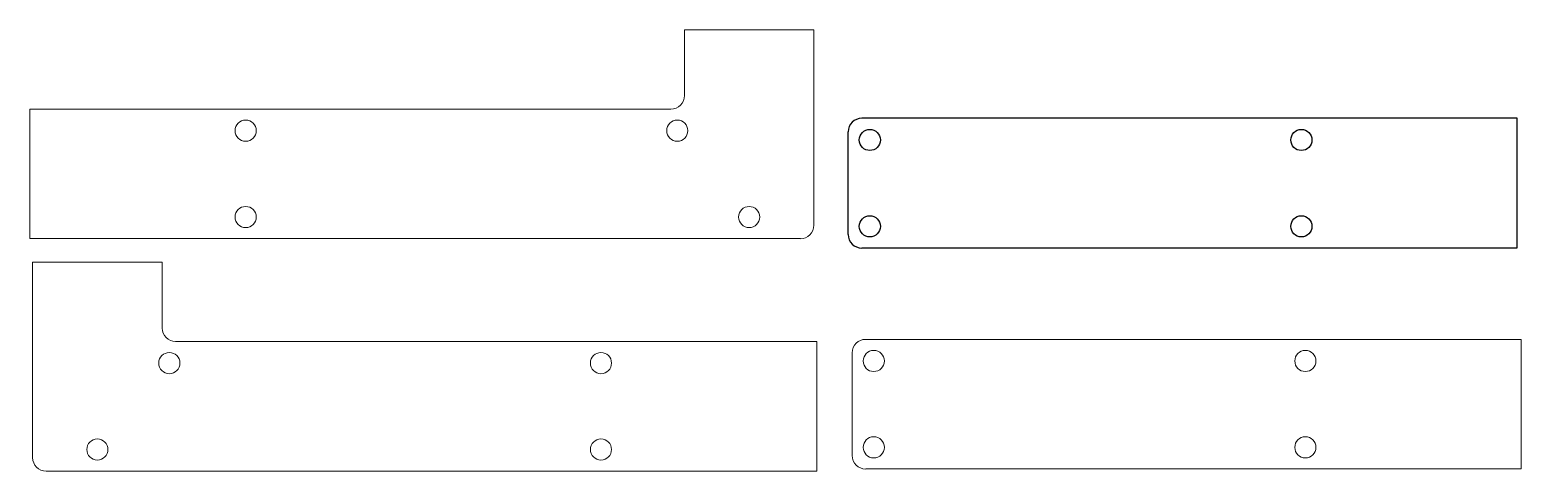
# Model space of a CAD drawing. Header units: millimetres. Extents: x 6 to 213, y 4 to 65.
import ezdxf

# ---------------------------------------------------------------- set-up
doc = ezdxf.new("R2010")
doc.units = ezdxf.units.MM
doc.layers.add('bndry0', color=3, linetype='CONTINUOUS')
for name, color, linetype, lineweight in [('bndry1', 4, 'CONTINUOUS', 0), ('bndry2', 5, 'CONTINUOUS', 0), ('bndry3', 6, 'CONTINUOUS', 0)]:
    doc.layers.add(name, color=color, linetype=linetype, lineweight=lineweight)

msp = doc.modelspace()

# ---------------------------------------------------------------- linework, layer by layer
at = {"layer": 'bndry0'}
for p, q in [((212.36, 53.1), (121.24, 53.1)), ((212.36, 35.1), (212.36, 53.1)), ((119.36, 36.97), (119.36, 51.22)), ((121.24, 35.1), (212.36, 35.1))]:
    msp.add_line(p, q, dxfattribs=at)
for centre in [(122.36, 50.1), (182.36, 50.1), (122.36, 38.1), (182.36, 38.1)]:
    msp.add_circle(centre, 1.47, dxfattribs=at)
for centre, start, end in [((121.24, 51.22), 90, 180), ((121.24, 36.97), 180, 270)]:
    msp.add_arc(centre, 1.88, start, end, dxfattribs=at)
at = {"layer": 'bndry1'}
for p, q in [((5.98, 33.11), (5.98, 5.98)), ((5.98, 33.11), (23.98, 33.11)), ((23.98, 23.98), (23.98, 33.11)), ((114.98, 22.11), (25.86, 22.11)), ((114.98, 22.11), (114.98, 4.11)), ((7.86, 4.11), (114.98, 4.11))]:
    msp.add_line(p, q, dxfattribs=at)
for centre in [(24.98, 19.11), (84.98, 19.11), (14.98, 7.11), (84.98, 7.11)]:
    msp.add_circle(centre, 1.47, dxfattribs=at)
for centre in [(25.86, 23.98), (7.86, 5.98)]:
    msp.add_arc(centre, 1.88, 180, 270, dxfattribs=at)
at = {"layer": 'bndry2'}
for p, q in [((96.59, 65.39), (114.59, 65.39)), ((96.59, 65.39), (96.59, 56.26)), ((114.59, 65.39), (114.59, 38.26)), ((94.71, 54.39), (5.59, 54.39)), ((5.59, 54.39), (5.59, 36.39)), ((5.59, 36.39), (108.59, 36.39)), ((112.71, 36.39), (108.59, 36.39))]:
    msp.add_line(p, q, dxfattribs=at)
for centre in [(35.59, 51.39), (95.59, 51.39), (35.59, 39.39), (105.59, 39.39)]:
    msp.add_circle(centre, 1.47, dxfattribs=at)
for centre, end in [((94.71, 56.26), 360), ((112.71, 38.26), 0)]:
    msp.add_arc(centre, 1.88, 270, end, dxfattribs=at)
at = {"layer": 'bndry3'}
for p, q in [((121.79, 22.41), (212.91, 22.41)), ((212.91, 4.41), (212.91, 22.41)), ((119.91, 6.28), (119.91, 20.53)), ((121.79, 4.41), (212.91, 4.41))]:
    msp.add_line(p, q, dxfattribs=at)
for centre in [(122.91, 19.41), (182.91, 19.41), (122.91, 7.41), (182.91, 7.41)]:
    msp.add_circle(centre, 1.47, dxfattribs=at)
for centre, start, end in [((121.79, 20.53), 90, 180), ((121.79, 6.28), 180, 270)]:
    msp.add_arc(centre, 1.88, start, end, dxfattribs=at)

doc.saveas('drawing.dxf')
